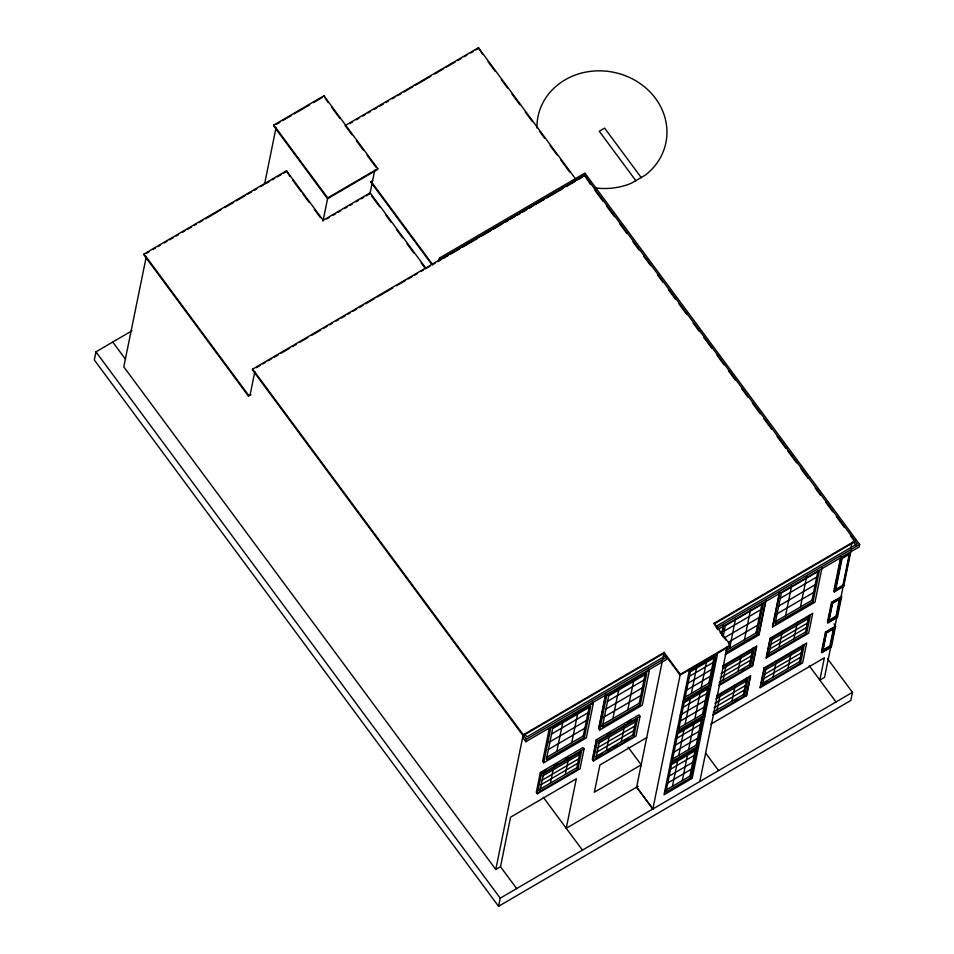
<?xml version="1.0" encoding="UTF-8"?>
<svg xmlns="http://www.w3.org/2000/svg" width="954" height="954" viewBox="0 0 954 954"><rect width="100%" height="100%" fill="white"/><g stroke="black" fill="none" stroke-linecap="round" stroke-linejoin="round"><path stroke-width="1.43" d="M131.998 330.776L95.96 351.835L94.303 359.956L498.572 906.3L850.789 700.474L852.447 692.354L827.619 658.809M425.699 267.955L370.128 192.863L323.167 220.302L286.51 170.766L144.066 254.014L143.899 254.837L248.469 396.16L251.033 394.67M146.248 256.829L123.793 366.873L495.794 869.464L500.492 866.721L510.569 817.184L576.323 778.762L566.235 828.299L582.453 850.121M273.822 125.069L273.655 125.892L327.556 198.742L377.641 169.466L377.808 168.643L323.907 95.794L273.822 125.069L327.723 197.907L377.808 168.643M264.496 184.396L276.004 127.884M290.028 176.573L286.51 170.766M715.679 626.575L857.276 543.828L584.504 175.19L252.643 369.115L252.476 369.949L523.066 735.629L663.948 653.299L680.119 675.158L730.215 645.882L730.382 645.059L714.212 623.2L855.094 540.87L854.927 541.693L714.045 624.023L714.212 623.2M248.469 396.16L248.636 395.338L144.066 254.014M250.031 395.242L254.825 371.714M323.907 95.794L328.164 102.591M323.001 221.125L327.747 197.824M431.78 264.473L370.915 182.214L372.656 180.485M372.203 182.679L369.961 193.686L366.157 195.916M374.719 170.301L372.477 181.308L370.915 182.214M482.712 54.509L478.443 47.7L344.978 125.689M438.888 260.561L439.389 258.129L584.897 173.091L859.697 544.472L859.196 546.904L717.527 629.7M584.504 175.19L590.526 184.384M495.794 869.464L523.221 734.699L252.643 369.115M523.066 735.629L523.233 734.807L664.115 652.476L680.285 674.323L730.382 645.059M526.346 739.278L667.228 656.948L666.727 659.381L525.845 741.711L526.346 739.278L523.162 734.974L524.7 734.067L526.823 736.941L666.166 655.505M498.572 906.3L500.23 898.179L95.96 351.835M540.346 772.501L536.315 792.321L537.376 793.752L580.008 768.841L584.039 749.021L582.977 747.59L540.346 772.501L541.407 773.944L537.376 793.752M549.373 728.129L542.623 761.364L543.685 762.795L586.316 737.883L593.364 703.205L592.303 701.774M543.685 762.795L550.732 728.117L593.364 703.205M550.41 783.139L553.547 767.684M556.862 751.382L562.896 721.749M565.305 774.433L568.667 757.87M571.768 742.677L577.79 713.043M577.921 769.115L581.511 751.454L543.506 773.658L539.916 791.331L577.921 769.115L576.86 767.684L580.223 751.12M584.385 737.359L590.669 706.437L552.664 728.653L546.368 759.563L584.385 737.359L583.323 735.916L589.345 706.294M596.333 739.791L592.303 759.599L593.364 761.03L635.996 736.118L640.027 716.311L638.965 714.88L596.333 739.791L597.395 741.222L593.364 761.03M592.672 759.384L596.703 739.577M598.969 728.427L605.444 696.647M599.672 730.072L606.72 695.406L605.659 693.975L598.611 728.641L599.672 730.072L642.304 705.161L649.352 670.495L648.291 669.052M602.356 726.853L608.652 695.931L646.657 673.727L640.372 704.636L602.356 726.853L601.294 725.41M606.398 750.428L609.761 733.864M612.85 718.66L618.884 689.038M621.292 741.711L624.655 725.159M627.756 709.955L633.778 680.333M633.909 736.393L637.499 718.732L599.494 740.948L595.892 758.609L633.909 736.393L632.848 734.962L636.211 718.398M640.372 704.636L639.311 703.205L645.333 673.572M680.274 674.216L652.858 808.98L636.604 787.169L662.35 660.943M662.935 658.081L664.103 652.345M672.463 786.323L677.519 761.483M678.759 755.365L684.101 729.142M685.055 724.408L690.398 698.185M691.364 693.451L696.694 667.228M682.313 780.563L687.643 754.34M688.609 749.606L693.94 723.382M694.906 718.648L700.236 692.425M701.202 687.691L706.544 661.468M691.006 777.534L696.623 749.939L671.497 764.619L665.892 792.214L691.006 777.534L689.945 776.103L695.287 749.88M697.302 746.577L702.919 718.982L677.805 733.662L672.188 761.256L697.302 746.577L696.241 745.146L701.584 718.922M703.611 715.619L709.216 688.025L684.101 702.704L678.485 730.299L703.611 715.619L702.549 714.188L707.88 687.965M709.907 684.662L715.524 657.067L690.398 671.747L684.781 699.342L709.907 684.662L708.846 683.231L713.902 658.391M721.665 633.814L723.43 625.144M721.665 635.09L723.728 624.977M723.072 636.914L725.362 625.681L763.367 603.465L757.082 634.374L725.41 652.894M699.819 781.541L727.234 646.776M717.05 709.883L720.198 694.429M723.096 680.166L726.244 664.711M729.56 648.41L735.594 618.776M731.956 701.178L735.319 684.614M738.002 671.461L741.365 654.897M744.466 639.693L750.488 610.071M712.9 714.367L744.573 695.86L743.512 694.429L746.875 677.865M718.946 684.65L750.619 666.142L749.558 664.711L752.921 648.148M757.082 634.374L756.021 632.943L762.043 603.322M744.573 695.86L748.163 678.199L716.49 696.706M750.619 666.142L754.209 648.481L722.536 666.989M746.302 695.8L750.333 675.981M752.348 666.083L756.379 646.263M758.645 635.125L765.406 601.891M766.062 600.233L759.002 634.911L725.052 654.754M779.418 592.434L772.358 627.1L814.99 602.189L822.05 567.523M760.386 687.56L764.416 667.752M766.432 657.843L770.462 638.035M772.728 626.885L779.788 592.219M773.038 677.173L776.413 660.609M779.084 647.444L782.459 630.892M785.547 615.688L791.581 586.066M787.944 668.456L791.307 651.904M793.99 638.739L797.353 622.187M800.454 606.982L806.738 576.061M800.561 663.137L804.15 645.476L766.145 667.693L762.544 685.354L800.561 663.137L799.5 661.706L802.863 645.154M806.607 633.42L810.196 615.759L772.191 637.976L768.59 655.636L806.607 633.42L805.546 631.989L808.909 615.425M813.07 601.664L819.355 570.742L781.35 592.959L775.053 623.868L813.07 601.664L812.009 600.233L818.031 570.599M835.621 626.146L825.472 632.073L821.442 651.892L821.966 652.596L831.351 647.11L835.621 626.146L834.011 623.952M827.488 622.175L831.518 602.356L841.666 596.429L837.397 617.393L828.012 622.879L827.488 622.175L837.636 616.236M822.634 651.725L822.109 651.01L825.914 632.299L834.19 627.47L834.714 628.173L826.438 633.015L822.634 651.725L830.91 646.884L830.385 646.18L834.19 627.47M839.937 599.184L836.431 616.463L836.956 617.166L828.68 622.008L828.155 621.292L831.96 602.582L840.236 597.741M835.692 584.23L837.147 577.11M837.719 574.26L840.903 558.603M821.966 652.596L825.997 632.788L825.472 632.073M828.012 622.879L832.043 603.071L831.518 602.356M834.309 591.921L841.356 557.255L840.832 556.54L833.784 591.218L834.309 591.921L843.694 586.436L850.992 550.601M826.367 632.526L822.777 650.139L829.932 645.953L833.522 628.34M832.413 602.809L828.823 620.41L835.978 616.236L839.568 598.623M828.68 622.008L832.484 603.286L831.96 602.582M850.121 552.473L824.53 677.352L819.832 680.107L824.363 657.819L710.79 724.181M850.801 548.216L851.958 542.564M276.219 124.39L280.071 122.136M282.646 120.633L291.638 115.386M294.202 113.884L309.609 104.88M313.472 102.627L322.464 97.368M349.951 123.519L352.515 122.017M356.367 119.775L358.931 118.272M362.782 116.018L365.346 114.516M367.91 113.025L370.474 111.523M374.326 109.269L376.902 107.766M379.465 106.276L383.317 104.022M385.881 102.519L388.445 101.017M392.297 98.775L394.861 97.272M397.424 95.77L401.276 93.528M403.84 92.025L412.832 86.778M415.395 85.276L430.791 76.272M434.642 74.018L443.634 68.771M446.198 67.269L455.177 62.022M457.741 60.519L461.593 58.277M464.169 56.775L466.733 55.272M470.584 53.03L473.148 51.528M475.712 50.025L478.276 48.523M146.463 253.335L149.027 251.844M152.878 249.59L155.442 248.088M158.018 246.585L160.582 245.095M164.434 242.841L166.998 241.338M169.562 239.836L173.413 237.594M175.977 236.091L178.553 234.589M182.393 232.347L184.969 230.844M187.533 229.342L191.384 227.088M193.948 225.597L196.512 224.095M199.076 222.592L202.928 220.338M205.492 218.848L220.899 209.844M224.75 207.59L233.73 202.343M236.294 200.841L245.285 195.594M247.849 194.091L251.701 191.849M254.265 190.347L256.829 188.844M260.68 186.59L263.244 185.1M265.82 183.597L269.66 181.343M272.236 179.841L274.8 178.35M277.364 176.848L281.215 174.594M283.779 173.091L286.343 171.601M326.805 218.907L329.345 217.417M333.161 215.199L335.689 213.708M338.229 212.229L340.769 210.751M344.585 208.521L347.113 207.042M349.653 205.551L352.193 204.073M355.997 201.843L358.537 200.364M361.077 198.885L363.617 197.395M584.587 175.321L440.45 259.56L439.389 258.129M256.328 367.695L260.192 365.442M262.767 363.927L265.331 362.425M267.907 360.922L271.771 358.668M274.335 357.166L278.198 354.912M280.774 353.409L289.777 348.15M292.341 346.648L296.205 344.394M300.069 342.128L307.784 337.621M311.636 335.367L320.639 330.108M323.215 328.605L327.079 326.351M329.655 324.849L332.219 323.346M336.082 321.093L338.658 319.578M341.222 318.076L345.086 315.822M347.661 314.319L350.225 312.817M352.801 311.314L356.665 309.06M359.229 307.558L363.092 305.304M365.668 303.801L374.672 298.542M377.247 297.028L392.678 288.013M396.53 285.759L405.545 280.5M408.109 278.997L411.973 276.743M414.549 275.229L417.113 273.726M420.976 271.473L423.552 269.97M426.116 268.468L429.98 266.214M432.556 264.711L435.119 263.209M437.695 261.706L441.559 259.452M444.123 257.95L447.986 255.696M450.562 254.193L459.566 248.922M462.141 247.42L477.572 238.405M481.436 236.151L490.439 230.892M493.003 229.377L502.007 224.118M505.87 221.865L508.446 220.362M511.01 218.86L514.874 216.606M517.45 215.103L520.025 213.601M522.589 212.098L526.453 209.844M529.029 208.342L532.881 206.076M535.456 204.573L544.46 199.314M547.036 197.812L562.466 188.797M566.33 186.543L575.334 181.272M577.897 179.769L581.761 177.516M716.74 628.006L859.697 544.472M850.002 553.058L841.726 557.887L835.06 590.633L843.336 585.804L842.811 585.088M606.72 695.406L649.352 670.495M724.014 631.226L760.732 609.761M780.002 598.504L816.719 577.039M551.317 734.198L588.034 712.733M607.304 701.476L644.022 680.011M725.004 637.451L759.157 617.488M778.428 606.231L815.145 584.766M548.455 742.677L586.471 720.461M605.73 709.204L642.459 687.739M728.57 642.173L757.595 625.216M775.566 614.71L813.583 592.494M548.168 749.653L584.897 728.188M602.868 717.682L640.885 695.478M725.708 650.652L756.021 632.943M775.28 621.686L812.009 600.233M546.594 757.381L583.323 735.916M602.582 724.658L639.311 703.205M843.932 585.279L843.169 585.72L843.694 586.436M689.205 676.469L713.055 662.529M687.798 683.362L711.648 669.434M722.786 665.892L756.737 646.049L752.706 665.868L718.851 685.652M542.444 772.227L546.296 769.973M554 765.478L557.72 763.295M565.173 758.943L567.654 757.5M607.424 734.258L609.988 732.755M627.458 722.548L631.309 720.306M832.043 603.071L841.428 597.574L840.903 596.87M832.484 603.286L840.76 598.456M541.407 773.944L584.039 749.021M597.395 741.222L640.027 716.311M723.227 668.42L752.253 651.463M771.512 640.206L808.241 618.741M686.403 690.267L710.241 676.326M542.826 775.9L579.555 754.435M598.814 743.178L635.543 721.713M721.045 673.584L751.358 655.875M770.617 644.618L807.346 623.153M541.932 780.312L578.661 758.847M597.919 747.59L634.649 726.137M684.996 697.171L708.846 683.231M720.151 677.996L750.452 660.287M769.711 649.03L806.44 627.577M541.037 784.725L577.754 763.26M597.025 752.014L633.742 730.549M682.909 701.917L711.088 685.449M719.244 682.42L749.558 664.711M768.817 653.454L805.546 631.989M741.616 670.292L744.12 668.826M538.855 789.888L576.86 767.684M596.119 756.427L632.848 734.962M828.155 621.292L836.431 616.463M596.512 757.142L599.076 755.64M599.827 755.198L602.344 753.743M608.044 750.404L610.608 748.914M613.172 747.411L617.011 745.169M624.691 740.674L628.531 738.432M682.909 707.427L706.759 693.486M680.226 715.071L705.352 700.391M716.836 695.549L750.691 675.766L746.66 695.585L712.805 715.369M646.764 737.597L599.899 764.989L594.354 792.225L641.219 764.846L628.102 747.125M825.997 632.788L835.382 627.303L834.857 626.587M715.894 698.888L746.207 681.18M764.178 670.674L802.195 648.458M680.095 721.224L703.945 707.284M714.999 703.301L745.312 685.592M764.571 674.335L801.3 652.882M677.423 728.868L702.549 714.188M714.105 707.725L744.406 690.016M763.665 678.759L800.394 657.294M676.613 732.875L704.791 716.406M713.198 712.137L743.512 694.429M762.771 683.171L799.5 661.706M734.318 700.749L736.822 699.282M763.975 683.41L767.731 681.216M822.109 651.01L830.385 646.18M823.779 650.521L829.658 647.086M675.337 739.123L700.463 724.444M675.205 745.277L699.055 731.348M672.522 752.921L697.648 738.241M672.391 759.086L696.241 745.146M670.316 763.832L698.495 747.364M638.202 786.239L566.235 828.299L543.303 797.305M670.316 769.341L694.154 755.401M668.909 776.234L692.759 762.306M667.502 783.139L691.352 769.198M664.831 790.783L689.945 776.103M500.23 898.179L852.447 692.354M641.374 177.778L604.621 128.11L599.267 131.235L636.02 180.902M594.95 190.359L602.904 201.115M606.446 205.885L614.4 216.641M619.706 223.82L626.778 233.372M632.967 241.744L639.156 250.103M643.58 256.077L650.652 265.641M657.735 275.205L663.042 282.372M668.337 289.539L675.42 299.103M678.95 303.885L686.916 314.641M693.105 323.001L699.294 331.372M703.718 337.346L711.672 348.103M716.979 355.27L724.05 364.833M728.474 370.808L735.546 380.372M741.735 388.731L747.924 397.091M752.348 403.077L760.314 413.821M763.844 418.603L771.81 429.36M777.105 436.538L785.953 448.487M787.718 450.872L796.566 462.821M800.99 468.796L808.062 478.359M815.133 487.923L820.44 495.09M825.747 502.257L832.818 511.821M836.36 516.603L844.314 527.359M850.503 535.719L854.927 541.693M853.246 541.49L855.893 545.08M478.443 47.7L575.93 179.435M488.031 61.7L495.114 71.276M501.315 79.659L507.528 88.042M511.952 94.041L519.93 104.809M525.249 112L532.332 121.575M539.427 131.163L544.746 138.342M550.064 145.533L557.148 155.108M560.702 159.902L569.562 171.875M836.873 616.678L837.397 617.393M825.914 632.299L826.438 633.015M830.827 646.395L831.351 647.11M809.242 665.785L836.002 701.953M714.892 625.18L717.444 628.626M719.996 632.073L725.958 640.134M728.51 643.58L730.215 645.882M331.694 107.361L339.648 118.117M345.837 126.477L352.014 134.836M356.438 140.798L363.51 150.362M367.04 155.132L375.876 167.081M371.082 181.391L432.83 264.83M371.726 196.071L379.668 206.803M385.845 215.139L391.128 222.294M396.423 229.449L402.6 237.796M407.012 243.747L414.072 253.287M421.119 262.827L425.532 268.789M292.461 179.853L301.309 191.814M302.931 194.008L309.12 202.367M314.271 209.331L320.401 217.607M705.829 753.314L718.601 770.57M636.688 787.133L652.858 808.98M522.661 737.406L525.845 741.711M112.739 342.033L125.511 359.276M500.492 866.721L516.663 888.568M536.947 128.003A65.266 58.552 11.5 0 1 627.947 76.785A65.266 58.552 11.5 0 1 645.488 174.987L631.512 183.156A65.266 58.552 11.5 0 1 594.366 187.771M689.205 670.96L664.02 794.789L692.199 778.321L717.384 654.492L689.205 670.96M764.047 667.967L760.016 687.774L802.648 662.863L806.679 643.056L764.047 667.967M770.093 638.25L766.062 658.057L808.694 633.146L812.725 613.339L770.093 638.25M842.084 558.519L835.811 589.345L842.966 585.16L849.239 554.346L842.084 558.519"/></g></svg>
